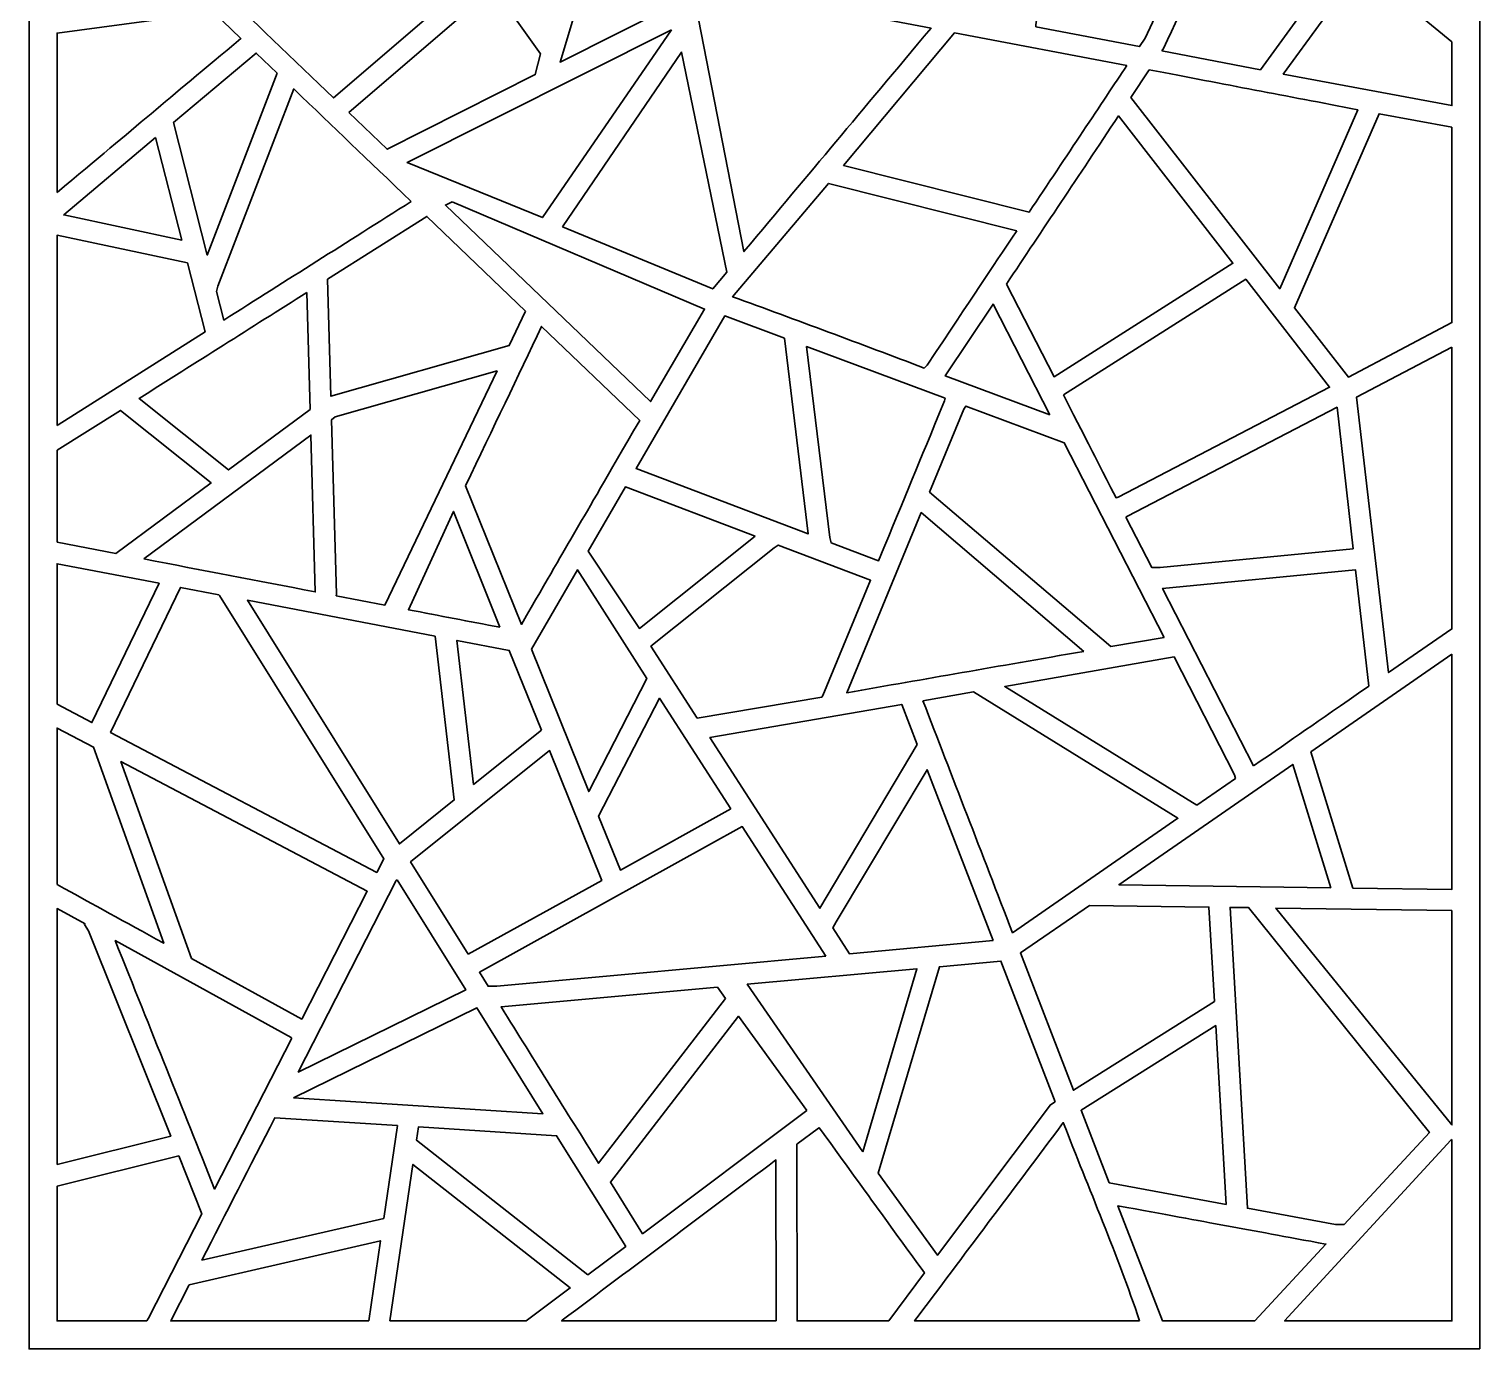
# Model space of a CAD drawing. Header units: centimetres. Extents: x -27 to -22.45, y -0.3 to 9.
# Drawn here: x -26.999 to -22.452, y -0.302 to 3.834 of the extents above; entities that cross this region are included whole.
import ezdxf

# ---------------------------------------------------------------- set-up
doc = ezdxf.new("R2010")
doc.units = ezdxf.units.CM
doc.header["$MEASUREMENT"] = 0
doc.layers.add('layer 1', color=7, linetype='Continuous')

msp = doc.modelspace()

# ---------------------------------------------------------------- linework, layer by layer
at = {"layer": 'layer 1', "color": 250, "lineweight": 30}
for points, knots in [([(-22.45196, -0.30228), (-22.45196, -0.30228), (-26.99914, -0.30228), (-26.99914, -0.30228), (-26.99914, -0.30228), (-26.99914, 2.75909), (-26.99914, 5.80632), (-26.99914, 9.00077), (-26.99914, 9.00077), (-25.44772, 9.00077), (-24.02852, 9.00077), (-22.45196, 9.00077), (-22.45196, 9.00077), (-22.45196, 5.9357), (-22.45196, 2.83904), (-22.45196, -0.30228)], [0, 0, 0, 0, 0.2, 0.2, 0.2, 0.2, 0.4, 0.4, 0.4, 0.4, 0.6, 0.6, 0.6, 0.6, 1, 1, 1, 1]), ([(-23.84339, 3.8408), (-23.84339, 3.8408), (-23.51897, 3.77887), (-23.51897, 3.77887), (-23.51897, 3.77887), (-23.51897, 3.77887), (-23.50144, 3.80517), (-23.50144, 3.80517), (-23.50144, 3.80517), (-23.50144, 3.80517), (-23.30153, 4.23225), (-23.30153, 4.23225), (-23.30153, 4.23225), (-23.47505, 4.34356), (-23.60561, 4.42732), (-23.74751, 4.51835), (-23.74751, 4.51835), (-23.74751, 4.51835), (-23.84339, 3.84717), (-23.84339, 3.84717), (-23.84339, 3.84717), (-23.84339, 3.84717), (-23.84339, 3.8408), (-23.84339, 3.8408)], [0, 0, 0, 0, 0.1428571, 0.1428571, 0.1428571, 0.1428571, 0.2857143, 0.2857143, 0.2857143, 0.2857143, 0.4285714, 0.4285714, 0.4285714, 0.4285714, 0.5714286, 0.5714286, 0.5714286, 0.5714286, 0.7142857, 0.7142857, 0.7142857, 0.7142857, 1, 1, 1, 1]), ([(-24.78789, 4.00567), (-24.89973, 4.16923), (-25.01269, 4.33431), (-25.10993, 4.47744), (-25.10993, 4.47744), (-25.10993, 4.47744), (-25.33489, 3.73015), (-25.33489, 3.73015), (-25.33489, 3.73015), (-25.33489, 3.73015), (-24.78789, 4.00567), (-24.78789, 4.00567)], [0, 0, 0, 0, 0.25, 0.25, 0.25, 0.25, 0.5, 0.5, 0.5, 0.5, 1, 1, 1, 1]), ([(-23.44871, 3.76545), (-23.44871, 3.76545), (-23.13988, 3.70649), (-23.13988, 3.70649), (-23.13988, 3.70649), (-23.13988, 3.70649), (-22.87512, 4.07053), (-22.87512, 4.07053), (-22.87512, 4.07053), (-22.87512, 4.07053), (-23.18339, 4.3292), (-23.18339, 4.3292), (-23.18339, 4.3292), (-23.25172, 4.18321), (-23.30461, 4.07021), (-23.44385, 3.77274), (-23.44385, 3.77274), (-23.44385, 3.77274), (-23.44871, 3.76545), (-23.44871, 3.76545)], [0, 0, 0, 0, 0.1666667, 0.1666667, 0.1666667, 0.1666667, 0.3333333, 0.3333333, 0.3333333, 0.3333333, 0.5, 0.5, 0.5, 0.5, 0.6666667, 0.6666667, 0.6666667, 0.6666667, 1, 1, 1, 1]), ([(-26.41849, 3.97588), (-26.30483, 3.867), (-26.16666, 3.73465), (-26.04476, 3.61788), (-26.04476, 3.61788), (-26.04476, 3.61788), (-25.59235, 4.00716), (-25.59235, 4.00716), (-25.59235, 4.00716), (-25.59235, 4.00716), (-25.5817, 4.01781), (-25.5817, 4.01781), (-25.5817, 4.01781), (-25.5817, 4.01781), (-25.65116, 4.11549), (-25.65116, 4.11549), (-25.65116, 4.11549), (-25.92152, 4.0663), (-26.20777, 4.01422), (-26.41849, 3.97588)], [0, 0, 0, 0, 0.1666667, 0.1666667, 0.1666667, 0.1666667, 0.3333333, 0.3333333, 0.3333333, 0.3333333, 0.5, 0.5, 0.5, 0.5, 0.6666667, 0.6666667, 0.6666667, 0.6666667, 1, 1, 1, 1]), ([(-22.53983, 3.79354), (-22.53983, 3.79354), (-22.82452, 4.02807), (-22.82452, 4.02807), (-22.82452, 4.02807), (-22.82452, 4.02807), (-23.06832, 3.69283), (-23.06832, 3.69283), (-23.06832, 3.69283), (-23.06832, 3.69283), (-22.53983, 3.59375), (-22.53983, 3.59375), (-22.53983, 3.59375), (-22.53983, 3.59375), (-22.53983, 3.79354), (-22.53983, 3.79354)], [0, 0, 0, 0, 0.2, 0.2, 0.2, 0.2, 0.4, 0.4, 0.4, 0.4, 0.6, 0.6, 0.6, 0.6, 1, 1, 1, 1]), ([(-25.99679, 3.57193), (-25.99679, 3.57193), (-25.8772, 3.45738), (-25.8772, 3.45738), (-25.8772, 3.45738), (-25.8772, 3.45738), (-25.41259, 3.69134), (-25.41259, 3.69134), (-25.41259, 3.69134), (-25.41259, 3.69134), (-25.39593, 3.75657), (-25.39593, 3.75657), (-25.39593, 3.75657), (-25.39593, 3.75657), (-25.54201, 3.962), (-25.54201, 3.962), (-25.54201, 3.962), (-25.54201, 3.962), (-25.54995, 3.9567), (-25.54995, 3.9567), (-25.54995, 3.9567), (-25.54995, 3.9567), (-25.99679, 3.57193), (-25.99679, 3.57193)], [0, 0, 0, 0, 0.1428571, 0.1428571, 0.1428571, 0.1428571, 0.2857143, 0.2857143, 0.2857143, 0.2857143, 0.4285714, 0.4285714, 0.4285714, 0.4285714, 0.5714286, 0.5714286, 0.5714286, 0.5714286, 0.7142857, 0.7142857, 0.7142857, 0.7142857, 1, 1, 1, 1]), ([(-24.9011, 3.86498), (-24.9011, 3.86498), (-24.75847, 3.1365), (-24.75847, 3.1365), (-24.75847, 3.1365), (-24.54287, 3.39402), (-24.40063, 3.56392), (-24.1724, 3.83652), (-24.1724, 3.83652), (-24.1724, 3.83652), (-24.75178, 3.94713), (-24.75178, 3.94713), (-24.75178, 3.94713), (-24.75178, 3.94713), (-24.7544, 3.94763), (-24.7544, 3.94763), (-24.7544, 3.94763), (-24.7544, 3.94763), (-24.9011, 3.86498), (-24.9011, 3.86498)], [0, 0, 0, 0, 0.1666667, 0.1666667, 0.1666667, 0.1666667, 0.3333333, 0.3333333, 0.3333333, 0.3333333, 0.5, 0.5, 0.5, 0.5, 0.6666667, 0.6666667, 0.6666667, 0.6666667, 1, 1, 1, 1]), ([(-26.91127, 3.32128), (-26.65122, 3.53938), (-26.57801, 3.60079), (-26.33498, 3.80462), (-26.33498, 3.80462), (-26.33498, 3.80462), (-26.42106, 3.88708), (-26.42106, 3.88708), (-26.42106, 3.88708), (-26.42106, 3.88708), (-26.91127, 3.8213), (-26.91127, 3.8213), (-26.91127, 3.8213), (-26.91127, 3.8213), (-26.91127, 3.32128), (-26.91127, 3.32128)], [0, 0, 0, 0, 0.2, 0.2, 0.2, 0.2, 0.4, 0.4, 0.4, 0.4, 0.6, 0.6, 0.6, 0.6, 1, 1, 1, 1]), ([(-24.9859, 3.83135), (-24.9859, 3.83135), (-25.81451, 3.41512), (-25.81451, 3.41512), (-25.81451, 3.41512), (-25.81451, 3.41512), (-25.38995, 3.24315), (-25.38995, 3.24315), (-25.38995, 3.24315), (-25.38995, 3.24315), (-24.9859, 3.83135), (-24.9859, 3.83135)], [0, 0, 0, 0, 0.25, 0.25, 0.25, 0.25, 0.5, 0.5, 0.5, 0.5, 1, 1, 1, 1]), ([(-23.55865, 3.71935), (-23.55865, 3.71935), (-24.0983, 3.82238), (-24.0983, 3.82238), (-24.0983, 3.82238), (-24.0983, 3.82238), (-24.4465, 3.40647), (-24.4465, 3.40647), (-24.4465, 3.40647), (-24.4465, 3.40647), (-23.86491, 3.25997), (-23.86491, 3.25997), (-23.86491, 3.25997), (-23.74746, 3.43614), (-23.63524, 3.60447), (-23.55865, 3.71935)], [0, 0, 0, 0, 0.2, 0.2, 0.2, 0.2, 0.4, 0.4, 0.4, 0.4, 0.6, 0.6, 0.6, 0.6, 1, 1, 1, 1]), ([(-26.22133, 3.69576), (-26.22133, 3.69576), (-26.2871, 3.75876), (-26.2871, 3.75876), (-26.2871, 3.75876), (-26.2871, 3.75876), (-26.54634, 3.54134), (-26.54634, 3.54134), (-26.54634, 3.54134), (-26.54634, 3.54134), (-26.44044, 3.12531), (-26.44044, 3.12531), (-26.44044, 3.12531), (-26.44044, 3.12531), (-26.22133, 3.69576), (-26.22133, 3.69576)], [0, 0, 0, 0, 0.2, 0.2, 0.2, 0.2, 0.4, 0.4, 0.4, 0.4, 0.6, 0.6, 0.6, 0.6, 1, 1, 1, 1]), ([(-25.32712, 3.21384), (-25.32712, 3.21384), (-24.85659, 3.0193), (-24.85659, 3.0193), (-24.85659, 3.0193), (-24.85659, 3.0193), (-24.8125, 3.07196), (-24.8125, 3.07196), (-24.8125, 3.07196), (-24.8125, 3.07196), (-24.95394, 3.76146), (-24.95394, 3.76146), (-24.95394, 3.76146), (-24.95394, 3.76146), (-25.32712, 3.21384), (-25.32712, 3.21384)], [0, 0, 0, 0, 0.2, 0.2, 0.2, 0.2, 0.4, 0.4, 0.4, 0.4, 0.6, 0.6, 0.6, 0.6, 1, 1, 1, 1]), ([(-23.54605, 3.61944), (-23.54605, 3.61944), (-23.07945, 3.01978), (-23.07945, 3.01978), (-23.07945, 3.01978), (-23.07945, 3.01978), (-22.83476, 3.58115), (-22.83476, 3.58115), (-22.83476, 3.58115), (-23.06879, 3.62583), (-23.24251, 3.659), (-23.48839, 3.70594), (-23.48839, 3.70594), (-23.48839, 3.70594), (-23.54605, 3.61944), (-23.54605, 3.61944)], [0, 0, 0, 0, 0.2, 0.2, 0.2, 0.2, 0.4, 0.4, 0.4, 0.4, 0.6, 0.6, 0.6, 0.6, 1, 1, 1, 1]), ([(-25.80132, 3.29343), (-25.94393, 3.43004), (-26.03974, 3.52182), (-26.16973, 3.64633), (-26.16973, 3.64633), (-26.16973, 3.64633), (-26.40732, 3.02862), (-26.40732, 3.02862), (-26.40732, 3.02862), (-26.40732, 3.02862), (-26.41165, 3.0113), (-26.41165, 3.0113), (-26.41165, 3.0113), (-26.41165, 3.0113), (-26.38891, 2.92181), (-26.38891, 2.92181), (-26.38891, 2.92181), (-26.18577, 3.05028), (-26.00982, 3.16157), (-25.80132, 3.29343)], [0, 0, 0, 0, 0.1666667, 0.1666667, 0.1666667, 0.1666667, 0.3333333, 0.3333333, 0.3333333, 0.3333333, 0.5, 0.5, 0.5, 0.5, 0.6666667, 0.6666667, 0.6666667, 0.6666667, 1, 1, 1, 1]), ([(-23.9359, 3.03468), (-23.9359, 3.03468), (-23.78688, 2.74425), (-23.78688, 2.74425), (-23.78688, 2.74425), (-23.78688, 2.74425), (-23.22624, 3.09999), (-23.22624, 3.09999), (-23.22624, 3.09999), (-23.22624, 3.09999), (-23.58458, 3.56165), (-23.58458, 3.56165), (-23.58458, 3.56165), (-23.71303, 3.36898), (-23.82089, 3.20718), (-23.9359, 3.03468)], [0, 0, 0, 0, 0.2, 0.2, 0.2, 0.2, 0.4, 0.4, 0.4, 0.4, 0.6, 0.6, 0.6, 0.6, 1, 1, 1, 1]), ([(-22.53983, 3.52675), (-22.53983, 3.52675), (-22.76839, 3.56848), (-22.76839, 3.56848), (-22.76839, 3.56848), (-22.76839, 3.56848), (-23.03337, 2.96056), (-23.03337, 2.96056), (-23.03337, 2.96056), (-23.03337, 2.96056), (-22.86372, 2.74253), (-22.86372, 2.74253), (-22.86372, 2.74253), (-22.86372, 2.74253), (-22.53983, 2.91376), (-22.53983, 2.91376), (-22.53983, 2.91376), (-22.53983, 2.91376), (-22.53983, 3.52675), (-22.53983, 3.52675)], [0, 0, 0, 0, 0.1666667, 0.1666667, 0.1666667, 0.1666667, 0.3333333, 0.3333333, 0.3333333, 0.3333333, 0.5, 0.5, 0.5, 0.5, 0.6666667, 0.6666667, 0.6666667, 0.6666667, 1, 1, 1, 1]), ([(-26.60239, 3.49433), (-26.60239, 3.49433), (-26.89027, 3.25151), (-26.89027, 3.25151), (-26.89027, 3.25151), (-26.89027, 3.25151), (-26.52058, 3.1724), (-26.52058, 3.1724), (-26.52058, 3.1724), (-26.52058, 3.1724), (-26.60239, 3.49433), (-26.60239, 3.49433)], [0, 0, 0, 0, 0.25, 0.25, 0.25, 0.25, 0.5, 0.5, 0.5, 0.5, 1, 1, 1, 1]), ([(-23.9037, 3.20178), (-23.9037, 3.20178), (-24.49349, 3.35035), (-24.49349, 3.35035), (-24.49349, 3.35035), (-24.49349, 3.35035), (-24.7942, 2.99488), (-24.7942, 2.99488), (-24.7942, 2.99488), (-24.59312, 2.9229), (-24.39353, 2.84634), (-24.19345, 2.77161), (-24.19345, 2.77161), (-24.19345, 2.77161), (-24.18453, 2.78053), (-24.18453, 2.78053), (-24.18453, 2.78053), (-24.03714, 3.00162), (-23.98814, 3.07512), (-23.9037, 3.20178)], [0, 0, 0, 0, 0.1666667, 0.1666667, 0.1666667, 0.1666667, 0.3333333, 0.3333333, 0.3333333, 0.3333333, 0.5, 0.5, 0.5, 0.5, 0.6666667, 0.6666667, 0.6666667, 0.6666667, 1, 1, 1, 1]), ([(-25.67296, 3.29278), (-25.67296, 3.29278), (-25.69425, 3.28213), (-25.69425, 3.28213), (-25.69425, 3.28213), (-25.69425, 3.28213), (-25.05126, 2.66622), (-25.05126, 2.66622), (-25.05126, 2.66622), (-25.05126, 2.66622), (-24.88213, 2.95607), (-24.88213, 2.95607), (-24.88213, 2.95607), (-24.88213, 2.95607), (-25.67296, 3.29278), (-25.67296, 3.29278)], [0, 0, 0, 0, 0.2, 0.2, 0.2, 0.2, 0.4, 0.4, 0.4, 0.4, 0.6, 0.6, 0.6, 0.6, 1, 1, 1, 1]), ([(-25.44272, 2.94993), (-25.44272, 2.94993), (-25.75229, 3.24647), (-25.75229, 3.24647), (-25.75229, 3.24647), (-25.75229, 3.24647), (-26.06334, 3.04974), (-26.06334, 3.04974), (-26.06334, 3.04974), (-26.06334, 3.04974), (-26.05319, 2.68299), (-26.05319, 2.68299), (-26.05319, 2.68299), (-26.05319, 2.68299), (-25.49424, 2.84198), (-25.49424, 2.84198), (-25.49424, 2.84198), (-25.49424, 2.84198), (-25.44272, 2.94993), (-25.44272, 2.94993)], [0, 0, 0, 0, 0.1666667, 0.1666667, 0.1666667, 0.1666667, 0.3333333, 0.3333333, 0.3333333, 0.3333333, 0.5, 0.5, 0.5, 0.5, 0.6666667, 0.6666667, 0.6666667, 0.6666667, 1, 1, 1, 1]), ([(-26.91127, 2.59194), (-26.91127, 2.59194), (-26.90748, 2.59384), (-26.90748, 2.59384), (-26.90748, 2.59384), (-26.90748, 2.59384), (-26.44749, 2.88476), (-26.44749, 2.88476), (-26.44749, 2.88476), (-26.44749, 2.88476), (-26.50249, 3.1012), (-26.50249, 3.1012), (-26.50249, 3.1012), (-26.50249, 3.1012), (-26.91127, 3.18752), (-26.91127, 3.18752), (-26.91127, 3.18752), (-26.91127, 3.18752), (-26.91127, 2.59194), (-26.91127, 2.59194)], [0, 0, 0, 0, 0.1666667, 0.1666667, 0.1666667, 0.1666667, 0.3333333, 0.3333333, 0.3333333, 0.3333333, 0.5, 0.5, 0.5, 0.5, 0.6666667, 0.6666667, 0.6666667, 0.6666667, 1, 1, 1, 1]), ([(-23.75764, 2.68755), (-23.65798, 2.49322), (-23.68546, 2.54632), (-23.59243, 2.36491), (-23.59243, 2.36491), (-23.59243, 2.36491), (-23.58534, 2.36669), (-23.58534, 2.36669), (-23.58534, 2.36669), (-23.58534, 2.36669), (-22.92314, 2.71158), (-22.92314, 2.71158), (-22.92314, 2.71158), (-22.92314, 2.71158), (-23.18609, 3.04974), (-23.18609, 3.04974), (-23.18609, 3.04974), (-23.18609, 3.04974), (-23.75764, 2.68755), (-23.75764, 2.68755)], [0, 0, 0, 0, 0.1666667, 0.1666667, 0.1666667, 0.1666667, 0.3333333, 0.3333333, 0.3333333, 0.3333333, 0.5, 0.5, 0.5, 0.5, 0.6666667, 0.6666667, 0.6666667, 0.6666667, 1, 1, 1, 1]), ([(-26.12813, 3.00876), (-26.30645, 2.89598), (-26.47325, 2.79049), (-26.65398, 2.67618), (-26.65398, 2.67618), (-26.65398, 2.67618), (-26.37391, 2.45213), (-26.37391, 2.45213), (-26.37391, 2.45213), (-26.37391, 2.45213), (-26.11799, 2.64214), (-26.11799, 2.64214), (-26.11799, 2.64214), (-26.11799, 2.64214), (-26.12813, 3.00876), (-26.12813, 3.00876)], [0, 0, 0, 0, 0.2, 0.2, 0.2, 0.2, 0.4, 0.4, 0.4, 0.4, 0.6, 0.6, 0.6, 0.6, 1, 1, 1, 1]), ([(-23.79962, 2.62452), (-23.79962, 2.62452), (-23.97776, 2.97189), (-23.97776, 2.97189), (-23.97776, 2.97189), (-23.97776, 2.97189), (-24.12766, 2.74704), (-24.12766, 2.74704), (-24.12766, 2.74704), (-24.12766, 2.74704), (-23.79962, 2.62452), (-23.79962, 2.62452)], [0, 0, 0, 0, 0.25, 0.25, 0.25, 0.25, 0.5, 0.5, 0.5, 0.5, 1, 1, 1, 1]), ([(-24.63184, 2.865), (-24.63184, 2.865), (-24.81893, 2.93474), (-24.81893, 2.93474), (-24.81893, 2.93474), (-24.81893, 2.93474), (-25.09642, 2.45701), (-25.09642, 2.45701), (-25.09642, 2.45701), (-25.09642, 2.45701), (-24.5575, 2.25171), (-24.5575, 2.25171), (-24.5575, 2.25171), (-24.5575, 2.25171), (-24.63184, 2.865), (-24.63184, 2.865)], [0, 0, 0, 0, 0.2, 0.2, 0.2, 0.2, 0.4, 0.4, 0.4, 0.4, 0.6, 0.6, 0.6, 0.6, 1, 1, 1, 1]), ([(-25.63083, 2.40279), (-25.63083, 2.40279), (-25.456, 1.96839), (-25.456, 1.96839), (-25.456, 1.96839), (-25.28132, 2.26957), (-25.2967, 2.24305), (-25.08529, 2.60755), (-25.08529, 2.60755), (-25.08529, 2.60755), (-25.39261, 2.90193), (-25.39261, 2.90193), (-25.39261, 2.90193), (-25.46822, 2.74351), (-25.54351, 2.58574), (-25.63083, 2.40279)], [0, 0, 0, 0, 0.2, 0.2, 0.2, 0.2, 0.4, 0.4, 0.4, 0.4, 0.6, 0.6, 0.6, 0.6, 1, 1, 1, 1]), ([(-24.1278, 2.67675), (-24.1278, 2.67675), (-24.5623, 2.83903), (-24.5623, 2.83903), (-24.5623, 2.83903), (-24.5623, 2.83903), (-24.48978, 2.24074), (-24.48978, 2.24074), (-24.48978, 2.24074), (-24.48978, 2.24074), (-24.48569, 2.22435), (-24.48569, 2.22435), (-24.48569, 2.22435), (-24.48569, 2.22435), (-24.33682, 2.16764), (-24.33682, 2.16764), (-24.33682, 2.16764), (-24.24375, 2.39295), (-24.21706, 2.45757), (-24.12975, 2.66896), (-24.12975, 2.66896), (-24.12975, 2.66896), (-24.1278, 2.67675), (-24.1278, 2.67675)], [0, 0, 0, 0, 0.1428571, 0.1428571, 0.1428571, 0.1428571, 0.2857143, 0.2857143, 0.2857143, 0.2857143, 0.4285714, 0.4285714, 0.4285714, 0.4285714, 0.5714286, 0.5714286, 0.5714286, 0.5714286, 0.7142857, 0.7142857, 0.7142857, 0.7142857, 1, 1, 1, 1]), ([(-22.53983, 2.83709), (-22.53983, 2.83709), (-22.83884, 2.68057), (-22.83884, 2.68057), (-22.83884, 2.68057), (-22.83884, 2.68057), (-22.73846, 1.81738), (-22.73846, 1.81738), (-22.73846, 1.81738), (-22.73846, 1.81738), (-22.53983, 1.95406), (-22.53983, 1.95406), (-22.53983, 1.95406), (-22.53983, 1.95406), (-22.53983, 2.83709), (-22.53983, 2.83709)], [0, 0, 0, 0, 0.2, 0.2, 0.2, 0.2, 0.4, 0.4, 0.4, 0.4, 0.6, 0.6, 0.6, 0.6, 1, 1, 1, 1]), ([(-26.03608, 2.05732), (-26.03608, 2.05732), (-25.88382, 2.02853), (-25.88382, 2.02853), (-25.88382, 2.02853), (-25.88382, 2.02853), (-25.53208, 2.7627), (-25.53208, 2.7627), (-25.53208, 2.7627), (-25.53208, 2.7627), (-26.03943, 2.61839), (-26.03943, 2.61839), (-26.03943, 2.61839), (-26.03943, 2.61839), (-26.05117, 2.60968), (-26.05117, 2.60968), (-26.05117, 2.60968), (-26.05117, 2.60968), (-26.03604, 2.06277), (-26.03604, 2.06277), (-26.03604, 2.06277), (-26.03604, 2.06277), (-26.03608, 2.05732), (-26.03608, 2.05732)], [0, 0, 0, 0, 0.1428571, 0.1428571, 0.1428571, 0.1428571, 0.2857143, 0.2857143, 0.2857143, 0.2857143, 0.4285714, 0.4285714, 0.4285714, 0.4285714, 0.5714286, 0.5714286, 0.5714286, 0.5714286, 0.7142857, 0.7142857, 0.7142857, 0.7142857, 1, 1, 1, 1]), ([(-26.91127, 2.22544), (-26.91127, 2.22544), (-26.72686, 2.19007), (-26.72686, 2.19007), (-26.72686, 2.19007), (-26.72686, 2.19007), (-26.42863, 2.4115), (-26.42863, 2.4115), (-26.42863, 2.4115), (-26.42863, 2.4115), (-26.7129, 2.63892), (-26.7129, 2.63892), (-26.7129, 2.63892), (-26.7129, 2.63892), (-26.91127, 2.51393), (-26.91127, 2.51393), (-26.91127, 2.51393), (-26.91127, 2.51393), (-26.91127, 2.22544), (-26.91127, 2.22544)], [0, 0, 0, 0, 0.1666667, 0.1666667, 0.1666667, 0.1666667, 0.3333333, 0.3333333, 0.3333333, 0.3333333, 0.5, 0.5, 0.5, 0.5, 0.6666667, 0.6666667, 0.6666667, 0.6666667, 1, 1, 1, 1]), ([(-23.44221, 1.92757), (-23.44221, 1.92757), (-23.755, 2.5375), (-23.755, 2.5375), (-23.755, 2.5375), (-23.755, 2.5375), (-24.06285, 2.65249), (-24.06285, 2.65249), (-24.06285, 2.65249), (-24.06285, 2.65249), (-24.06915, 2.64304), (-24.06915, 2.64304), (-24.06915, 2.64304), (-24.06915, 2.64304), (-24.17664, 2.38282), (-24.17664, 2.38282), (-24.17664, 2.38282), (-24.17664, 2.38282), (-23.6093, 1.89877), (-23.6093, 1.89877), (-23.6093, 1.89877), (-23.6093, 1.89877), (-23.44221, 1.92757), (-23.44221, 1.92757)], [0, 0, 0, 0, 0.1428571, 0.1428571, 0.1428571, 0.1428571, 0.2857143, 0.2857143, 0.2857143, 0.2857143, 0.4285714, 0.4285714, 0.4285714, 0.4285714, 0.5714286, 0.5714286, 0.5714286, 0.5714286, 0.7142857, 0.7142857, 0.7142857, 0.7142857, 1, 1, 1, 1]), ([(-23.56131, 2.30424), (-23.56131, 2.30424), (-23.48046, 2.14658), (-23.48046, 2.14658), (-23.48046, 2.14658), (-23.48046, 2.14658), (-23.45405, 2.14658), (-23.45405, 2.14658), (-23.45405, 2.14658), (-23.45405, 2.14658), (-22.84989, 2.20505), (-22.84989, 2.20505), (-22.84989, 2.20505), (-22.84989, 2.20505), (-22.89986, 2.64889), (-22.89986, 2.64889), (-22.89986, 2.64889), (-22.89986, 2.64889), (-23.55677, 2.30726), (-23.55677, 2.30726), (-23.55677, 2.30726), (-23.55677, 2.30726), (-23.56131, 2.30424), (-23.56131, 2.30424)], [0, 0, 0, 0, 0.1428571, 0.1428571, 0.1428571, 0.1428571, 0.2857143, 0.2857143, 0.2857143, 0.2857143, 0.4285714, 0.4285714, 0.4285714, 0.4285714, 0.5714286, 0.5714286, 0.5714286, 0.5714286, 0.7142857, 0.7142857, 0.7142857, 0.7142857, 1, 1, 1, 1]), ([(-26.639, 2.17322), (-26.45116, 2.1372), (-26.2878, 2.10587), (-26.10217, 2.07027), (-26.10217, 2.07027), (-26.10217, 2.07027), (-26.11576, 2.56171), (-26.11576, 2.56171), (-26.11576, 2.56171), (-26.11576, 2.56171), (-26.639, 2.17322), (-26.639, 2.17322)], [0, 0, 0, 0, 0.25, 0.25, 0.25, 0.25, 0.5, 0.5, 0.5, 0.5, 1, 1, 1, 1]), ([(-24.72388, 2.24457), (-24.72388, 2.24457), (-25.12992, 2.39925), (-25.12992, 2.39925), (-25.12992, 2.39925), (-25.12992, 2.39925), (-25.24652, 2.19822), (-25.24652, 2.19822), (-25.24652, 2.19822), (-25.24652, 2.19822), (-25.08628, 1.9555), (-25.08628, 1.9555), (-25.08628, 1.9555), (-25.08628, 1.9555), (-24.72388, 2.24457), (-24.72388, 2.24457)], [0, 0, 0, 0, 0.2, 0.2, 0.2, 0.2, 0.4, 0.4, 0.4, 0.4, 0.6, 0.6, 0.6, 0.6, 1, 1, 1, 1]), ([(-25.52336, 1.95926), (-25.52336, 1.95926), (-25.66937, 2.32204), (-25.66937, 2.32204), (-25.66937, 2.32204), (-25.66937, 2.32204), (-25.81, 2.01423), (-25.81, 2.01423), (-25.81, 2.01423), (-25.71193, 1.99543), (-25.62068, 1.97793), (-25.52336, 1.95926)], [0, 0, 0, 0, 0.25, 0.25, 0.25, 0.25, 0.5, 0.5, 0.5, 0.5, 1, 1, 1, 1]), ([(-23.69311, 1.88381), (-23.69311, 1.88381), (-24.20309, 2.31878), (-24.20309, 2.31878), (-24.20309, 2.31878), (-24.20309, 2.31878), (-24.4363, 1.75416), (-24.4363, 1.75416), (-24.4363, 1.75416), (-24.18262, 1.79842), (-23.97406, 1.8348), (-23.69311, 1.88381)], [0, 0, 0, 0, 0.25, 0.25, 0.25, 0.25, 0.5, 0.5, 0.5, 0.5, 1, 1, 1, 1]), ([(-24.90472, 1.67465), (-24.90472, 1.67465), (-24.51455, 1.74051), (-24.51455, 1.74051), (-24.51455, 1.74051), (-24.51455, 1.74051), (-24.51109, 1.7457), (-24.51109, 1.7457), (-24.51109, 1.7457), (-24.51109, 1.7457), (-24.36198, 2.10671), (-24.36198, 2.10671), (-24.36198, 2.10671), (-24.36198, 2.10671), (-24.65114, 2.21686), (-24.65114, 2.21686), (-24.65114, 2.21686), (-24.65114, 2.21686), (-24.66415, 2.20819), (-24.66415, 2.20819), (-24.66415, 2.20819), (-24.66415, 2.20819), (-25.05042, 1.89993), (-25.05042, 1.89993), (-25.05042, 1.89993), (-25.05042, 1.89993), (-24.90472, 1.67465), (-24.90472, 1.67465)], [0, 0, 0, 0, 0.125, 0.125, 0.125, 0.125, 0.25, 0.25, 0.25, 0.25, 0.375, 0.375, 0.375, 0.375, 0.5, 0.5, 0.5, 0.5, 0.625, 0.625, 0.625, 0.625, 0.75, 0.75, 0.75, 0.75, 1, 1, 1, 1]), ([(-26.91127, 1.71806), (-26.91127, 1.71806), (-26.8021, 1.66062), (-26.8021, 1.66062), (-26.8021, 1.66062), (-26.8021, 1.66062), (-26.59155, 2.09702), (-26.59155, 2.09702), (-26.59155, 2.09702), (-26.59155, 2.09702), (-26.91127, 2.15834), (-26.91127, 2.15834), (-26.91127, 2.15834), (-26.91127, 1.90911), (-26.91127, 1.79948), (-26.91127, 1.71806)], [0, 0, 0, 0, 0.2, 0.2, 0.2, 0.2, 0.4, 0.4, 0.4, 0.4, 0.6, 0.6, 0.6, 0.6, 1, 1, 1, 1]), ([(-25.42479, 1.89085), (-25.42479, 1.89085), (-25.24513, 1.44445), (-25.24513, 1.44445), (-25.24513, 1.44445), (-25.24513, 1.44445), (-25.06344, 1.79912), (-25.06344, 1.79912), (-25.06344, 1.79912), (-25.06344, 1.79912), (-25.28073, 2.13924), (-25.28073, 2.13924), (-25.28073, 2.13924), (-25.28073, 2.13924), (-25.42479, 1.89085), (-25.42479, 1.89085)], [0, 0, 0, 0, 0.2, 0.2, 0.2, 0.2, 0.4, 0.4, 0.4, 0.4, 0.6, 0.6, 0.6, 0.6, 1, 1, 1, 1]), ([(-23.16148, 1.52463), (-23.02796, 1.61703), (-22.98109, 1.64947), (-22.79987, 1.77489), (-22.79987, 1.77489), (-22.79987, 1.77489), (-22.84227, 2.13958), (-22.84227, 2.13958), (-22.84227, 2.13958), (-22.84227, 2.13958), (-23.44686, 2.08107), (-23.44686, 2.08107), (-23.44686, 2.08107), (-23.44686, 2.08107), (-23.16148, 1.52463), (-23.16148, 1.52463)], [0, 0, 0, 0, 0.2, 0.2, 0.2, 0.2, 0.4, 0.4, 0.4, 0.4, 0.6, 0.6, 0.6, 0.6, 1, 1, 1, 1]), ([(-26.40399, 2.06105), (-26.40399, 2.06105), (-26.52458, 2.08418), (-26.52458, 2.08418), (-26.52458, 2.08418), (-26.52458, 2.08418), (-26.74374, 1.62992), (-26.74374, 1.62992), (-26.74374, 1.62992), (-26.74374, 1.62992), (-25.90922, 1.19082), (-25.90922, 1.19082), (-25.90922, 1.19082), (-25.90922, 1.19082), (-25.88714, 1.23394), (-25.88714, 1.23394), (-25.88714, 1.23394), (-25.88714, 1.23394), (-26.40187, 2.05893), (-26.40187, 2.05893), (-26.40187, 2.05893), (-26.40187, 2.05893), (-26.40399, 2.06105), (-26.40399, 2.06105)], [0, 0, 0, 0, 0.1428571, 0.1428571, 0.1428571, 0.1428571, 0.2857143, 0.2857143, 0.2857143, 0.2857143, 0.4285714, 0.4285714, 0.4285714, 0.4285714, 0.5714286, 0.5714286, 0.5714286, 0.5714286, 0.7142857, 0.7142857, 0.7142857, 0.7142857, 1, 1, 1, 1]), ([(-25.72616, 1.93105), (-25.72616, 1.93105), (-26.31485, 2.04395), (-26.31485, 2.04395), (-26.31485, 2.04395), (-26.31485, 2.04395), (-25.83849, 1.28046), (-25.83849, 1.28046), (-25.83849, 1.28046), (-25.83849, 1.28046), (-25.66651, 1.41805), (-25.66651, 1.41805), (-25.66651, 1.41805), (-25.66651, 1.41805), (-25.72616, 1.93105), (-25.72616, 1.93105)], [0, 0, 0, 0, 0.2, 0.2, 0.2, 0.2, 0.4, 0.4, 0.4, 0.4, 0.6, 0.6, 0.6, 0.6, 1, 1, 1, 1]), ([(-25.39346, 1.63649), (-25.39346, 1.63649), (-25.4941, 1.88655), (-25.4941, 1.88655), (-25.4941, 1.88655), (-25.4941, 1.88655), (-25.6583, 1.91804), (-25.6583, 1.91804), (-25.6583, 1.91804), (-25.6583, 1.91804), (-25.60581, 1.46661), (-25.60581, 1.46661), (-25.60581, 1.46661), (-25.60581, 1.46661), (-25.39346, 1.63649), (-25.39346, 1.63649)], [0, 0, 0, 0, 0.2, 0.2, 0.2, 0.2, 0.4, 0.4, 0.4, 0.4, 0.6, 0.6, 0.6, 0.6, 1, 1, 1, 1]), ([(-23.33941, 1.40149), (-23.33941, 1.40149), (-23.21833, 1.48529), (-23.21833, 1.48529), (-23.21833, 1.48529), (-23.21833, 1.48529), (-23.22111, 1.49643), (-23.22111, 1.49643), (-23.22111, 1.49643), (-23.22111, 1.49643), (-23.41072, 1.86617), (-23.41072, 1.86617), (-23.41072, 1.86617), (-23.41072, 1.86617), (-23.94136, 1.7736), (-23.94136, 1.7736), (-23.94136, 1.7736), (-23.94136, 1.7736), (-23.33941, 1.40149), (-23.33941, 1.40149)], [0, 0, 0, 0, 0.1666667, 0.1666667, 0.1666667, 0.1666667, 0.3333333, 0.3333333, 0.3333333, 0.3333333, 0.5, 0.5, 0.5, 0.5, 0.6666667, 0.6666667, 0.6666667, 0.6666667, 1, 1, 1, 1]), ([(-22.53983, 1.87471), (-22.53983, 1.87471), (-22.98176, 1.56887), (-22.98176, 1.56887), (-22.98176, 1.56887), (-22.98176, 1.56887), (-22.85042, 1.14201), (-22.85042, 1.14201), (-22.85042, 1.14201), (-22.85042, 1.14201), (-22.53983, 1.13758), (-22.53983, 1.13758), (-22.53983, 1.13758), (-22.53983, 1.13758), (-22.53983, 1.87471), (-22.53983, 1.87471)], [0, 0, 0, 0, 0.2, 0.2, 0.2, 0.2, 0.4, 0.4, 0.4, 0.4, 0.6, 0.6, 0.6, 0.6, 1, 1, 1, 1]), ([(-24.7995, 1.39029), (-24.7995, 1.39029), (-25.02329, 1.73684), (-25.02329, 1.73684), (-25.02329, 1.73684), (-25.02329, 1.73684), (-25.21427, 1.36779), (-25.21427, 1.36779), (-25.21427, 1.36779), (-25.21427, 1.36779), (-25.14599, 1.19812), (-25.14599, 1.19812), (-25.14599, 1.19812), (-25.14599, 1.19812), (-24.7995, 1.39029), (-24.7995, 1.39029)], [0, 0, 0, 0, 0.2, 0.2, 0.2, 0.2, 0.4, 0.4, 0.4, 0.4, 0.6, 0.6, 0.6, 0.6, 1, 1, 1, 1]), ([(-24.19765, 1.7289), (-24.10581, 1.49111), (-24.01419, 1.25389), (-23.91685, 1.00187), (-23.91685, 1.00187), (-23.91685, 1.00187), (-23.39854, 1.36057), (-23.39854, 1.36057), (-23.39854, 1.36057), (-23.39854, 1.36057), (-24.03911, 1.75655), (-24.03911, 1.75655), (-24.03911, 1.75655), (-24.03911, 1.75655), (-24.19765, 1.7289), (-24.19765, 1.7289)], [0, 0, 0, 0, 0.2, 0.2, 0.2, 0.2, 0.4, 0.4, 0.4, 0.4, 0.6, 0.6, 0.6, 0.6, 1, 1, 1, 1]), ([(-24.21528, 1.59163), (-24.21528, 1.59163), (-24.26384, 1.71735), (-24.26384, 1.71735), (-24.26384, 1.71735), (-24.26384, 1.71735), (-24.86517, 1.61347), (-24.86517, 1.61347), (-24.86517, 1.61347), (-24.86517, 1.61347), (-24.52056, 1.07902), (-24.52056, 1.07902), (-24.52056, 1.07902), (-24.52056, 1.07902), (-24.21528, 1.59163), (-24.21528, 1.59163)], [0, 0, 0, 0, 0.2, 0.2, 0.2, 0.2, 0.4, 0.4, 0.4, 0.4, 0.6, 0.6, 0.6, 0.6, 1, 1, 1, 1]), ([(-26.91127, 1.15305), (-26.7902, 1.08646), (-26.70514, 1.03968), (-26.57674, 0.96906), (-26.57674, 0.96906), (-26.57674, 0.96906), (-26.79748, 1.58372), (-26.79748, 1.58372), (-26.79748, 1.58372), (-26.79748, 1.58372), (-26.91127, 1.6436), (-26.91127, 1.6436), (-26.91127, 1.6436), (-26.91127, 1.6436), (-26.91127, 1.15305), (-26.91127, 1.15305)], [0, 0, 0, 0, 0.2, 0.2, 0.2, 0.2, 0.4, 0.4, 0.4, 0.4, 0.6, 0.6, 0.6, 0.6, 1, 1, 1, 1]), ([(-25.62261, 0.93446), (-25.62261, 0.93446), (-25.20409, 1.16598), (-25.20409, 1.16598), (-25.20409, 1.16598), (-25.20409, 1.16598), (-25.36776, 1.57265), (-25.36776, 1.57265), (-25.36776, 1.57265), (-25.36776, 1.57265), (-25.80336, 1.22417), (-25.80336, 1.22417), (-25.80336, 1.22417), (-25.80336, 1.22417), (-25.62261, 0.93446), (-25.62261, 0.93446)], [0, 0, 0, 0, 0.2, 0.2, 0.2, 0.2, 0.4, 0.4, 0.4, 0.4, 0.6, 0.6, 0.6, 0.6, 1, 1, 1, 1]), ([(-26.48948, 0.92106), (-26.48948, 0.92106), (-26.14447, 0.73149), (-26.14447, 0.73149), (-26.14447, 0.73149), (-26.14447, 0.73149), (-25.93926, 1.13216), (-25.93926, 1.13216), (-25.93926, 1.13216), (-25.93926, 1.13216), (-26.71114, 1.5383), (-26.71114, 1.5383), (-26.71114, 1.5383), (-26.71114, 1.5383), (-26.48948, 0.92106), (-26.48948, 0.92106)], [0, 0, 0, 0, 0.2, 0.2, 0.2, 0.2, 0.4, 0.4, 0.4, 0.4, 0.6, 0.6, 0.6, 0.6, 1, 1, 1, 1]), ([(-23.97798, 0.97724), (-23.97798, 0.97724), (-24.18476, 1.51261), (-24.18476, 1.51261), (-24.18476, 1.51261), (-24.18476, 1.51261), (-24.46918, 1.03596), (-24.46918, 1.03596), (-24.46918, 1.03596), (-24.46918, 1.03596), (-24.48032, 1.01728), (-24.48032, 1.01728), (-24.48032, 1.01728), (-24.48032, 1.01728), (-24.42777, 0.93562), (-24.42777, 0.93562), (-24.42777, 0.93562), (-24.42777, 0.93562), (-23.97798, 0.97724), (-23.97798, 0.97724)], [0, 0, 0, 0, 0.1666667, 0.1666667, 0.1666667, 0.1666667, 0.3333333, 0.3333333, 0.3333333, 0.3333333, 0.5, 0.5, 0.5, 0.5, 0.6666667, 0.6666667, 0.6666667, 0.6666667, 1, 1, 1, 1]), ([(-22.91967, 1.143), (-22.91967, 1.143), (-23.0386, 1.52953), (-23.0386, 1.52953), (-23.0386, 1.52953), (-23.0386, 1.52953), (-23.58342, 1.15248), (-23.58342, 1.15248), (-23.58342, 1.15248), (-23.58342, 1.15248), (-22.91967, 1.143), (-22.91967, 1.143)], [0, 0, 0, 0, 0.25, 0.25, 0.25, 0.25, 0.5, 0.5, 0.5, 0.5, 1, 1, 1, 1]), ([(-24.50176, 0.92911), (-24.50176, 0.92911), (-24.76371, 1.33483), (-24.76371, 1.33483), (-24.76371, 1.33483), (-24.76371, 1.33483), (-25.18601, 1.1005), (-25.18601, 1.1005), (-25.18601, 1.1005), (-25.18601, 1.1005), (-25.18605, 1.10065), (-25.18605, 1.10065), (-25.18605, 1.10065), (-25.18605, 1.10065), (-25.58768, 0.87847), (-25.58768, 0.87847), (-25.58768, 0.87847), (-25.58768, 0.87847), (-25.56029, 0.83458), (-25.56029, 0.83458), (-25.56029, 0.83458), (-25.56029, 0.83458), (-25.53299, 0.83458), (-25.53299, 0.83458), (-25.53299, 0.83458), (-25.53299, 0.83458), (-24.50176, 0.92911), (-24.50176, 0.92911)], [0, 0, 0, 0, 0.125, 0.125, 0.125, 0.125, 0.25, 0.25, 0.25, 0.25, 0.375, 0.375, 0.375, 0.375, 0.5, 0.5, 0.5, 0.5, 0.625, 0.625, 0.625, 0.625, 0.75, 0.75, 0.75, 0.75, 1, 1, 1, 1]), ([(-25.84589, 1.16782), (-25.84589, 1.16782), (-25.84808, 1.16563), (-25.84808, 1.16563), (-25.84808, 1.16563), (-25.84808, 1.16563), (-26.15542, 0.56554), (-26.15542, 0.56554), (-26.15542, 0.56554), (-26.15542, 0.56554), (-25.63051, 0.82263), (-25.63051, 0.82263), (-25.63051, 0.82263), (-25.63051, 0.82263), (-25.84589, 1.16782), (-25.84589, 1.16782)], [0, 0, 0, 0, 0.2, 0.2, 0.2, 0.2, 0.4, 0.4, 0.4, 0.4, 0.6, 0.6, 0.6, 0.6, 1, 1, 1, 1]), ([(-26.91127, 0.27542), (-26.91127, 0.27542), (-26.55476, 0.36451), (-26.55476, 0.36451), (-26.55476, 0.36451), (-26.55476, 0.36451), (-26.81225, 1.00824), (-26.81225, 1.00824), (-26.81225, 1.00824), (-26.81225, 1.00824), (-26.82533, 1.02786), (-26.82533, 1.02786), (-26.82533, 1.02786), (-26.82533, 1.02786), (-26.82358, 1.02961), (-26.82358, 1.02961), (-26.82358, 1.02961), (-26.82358, 1.02961), (-26.91127, 1.07784), (-26.91127, 1.07784), (-26.91127, 1.07784), (-26.91127, 1.07784), (-26.91127, 0.27542), (-26.91127, 0.27542)], [0, 0, 0, 0, 0.1428571, 0.1428571, 0.1428571, 0.1428571, 0.2857143, 0.2857143, 0.2857143, 0.2857143, 0.4285714, 0.4285714, 0.4285714, 0.4285714, 0.5714286, 0.5714286, 0.5714286, 0.5714286, 0.7142857, 0.7142857, 0.7142857, 0.7142857, 1, 1, 1, 1]), ([(-23.2843, 0.78647), (-23.2843, 0.78647), (-23.30138, 1.08254), (-23.30138, 1.08254), (-23.30138, 1.08254), (-23.30138, 1.08254), (-23.67591, 1.08768), (-23.67591, 1.08768), (-23.67591, 1.08768), (-23.67591, 1.08768), (-23.89242, 0.93863), (-23.89242, 0.93863), (-23.89242, 0.93863), (-23.89242, 0.93863), (-23.72619, 0.50824), (-23.72619, 0.50824), (-23.72619, 0.50824), (-23.72619, 0.50824), (-23.2843, 0.78647), (-23.2843, 0.78647)], [0, 0, 0, 0, 0.1666667, 0.1666667, 0.1666667, 0.1666667, 0.3333333, 0.3333333, 0.3333333, 0.3333333, 0.5, 0.5, 0.5, 0.5, 0.6666667, 0.6666667, 0.6666667, 0.6666667, 1, 1, 1, 1]), ([(-22.87777, 0.08775), (-22.87777, 0.08775), (-22.61056, 0.37633), (-22.61056, 0.37633), (-22.61056, 0.37633), (-22.61056, 0.37633), (-23.17704, 1.08077), (-23.17704, 1.08077), (-23.17704, 1.08077), (-23.17704, 1.08077), (-23.23531, 1.0816), (-23.23531, 1.0816), (-23.23531, 1.0816), (-23.23531, 1.0816), (-23.1809, 0.13867), (-23.1809, 0.13867), (-23.1809, 0.13867), (-23.1809, 0.13867), (-22.90447, 0.08775), (-22.90447, 0.08775), (-22.90447, 0.08775), (-22.90447, 0.08775), (-22.87777, 0.08775), (-22.87777, 0.08775)], [0, 0, 0, 0, 0.1428571, 0.1428571, 0.1428571, 0.1428571, 0.2857143, 0.2857143, 0.2857143, 0.2857143, 0.4285714, 0.4285714, 0.4285714, 0.4285714, 0.5714286, 0.5714286, 0.5714286, 0.5714286, 0.7142857, 0.7142857, 0.7142857, 0.7142857, 1, 1, 1, 1]), ([(-22.53983, 1.07167), (-22.53983, 1.07167), (-23.09142, 1.07954), (-23.09142, 1.07954), (-23.09142, 1.07954), (-23.09142, 1.07954), (-22.53983, 0.39985), (-22.53983, 0.39985), (-22.53983, 0.39985), (-22.53983, 0.39985), (-22.53983, 1.07167), (-22.53983, 1.07167)], [0, 0, 0, 0, 0.25, 0.25, 0.25, 0.25, 0.5, 0.5, 0.5, 0.5, 1, 1, 1, 1]), ([(-26.17499, 0.67189), (-26.17499, 0.67189), (-26.17719, 0.67409), (-26.17719, 0.67409), (-26.17719, 0.67409), (-26.17719, 0.67409), (-26.72901, 0.9776), (-26.72901, 0.9776), (-26.72901, 0.9776), (-26.6129, 0.68731), (-26.5208, 0.45705), (-26.4174, 0.19857), (-26.4174, 0.19857), (-26.4174, 0.19857), (-26.17499, 0.67189), (-26.17499, 0.67189)], [0, 0, 0, 0, 0.2, 0.2, 0.2, 0.2, 0.4, 0.4, 0.4, 0.4, 0.6, 0.6, 0.6, 0.6, 1, 1, 1, 1]), ([(-23.78302, 0.47246), (-23.78302, 0.47246), (-23.9533, 0.91333), (-23.9533, 0.91333), (-23.9533, 0.91333), (-23.9533, 0.91333), (-24.14591, 0.89566), (-24.14591, 0.89566), (-24.14591, 0.89566), (-24.14591, 0.89566), (-24.33777, 0.24814), (-24.33777, 0.24814), (-24.33777, 0.24814), (-24.33777, 0.24814), (-24.15179, -0.0086), (-24.15179, -0.0086), (-24.15179, -0.0086), (-24.15179, -0.0086), (-23.79812, 0.46295), (-23.79812, 0.46295), (-23.79812, 0.46295), (-23.79812, 0.46295), (-23.78302, 0.47246), (-23.78302, 0.47246)], [0, 0, 0, 0, 0.1428571, 0.1428571, 0.1428571, 0.1428571, 0.2857143, 0.2857143, 0.2857143, 0.2857143, 0.4285714, 0.4285714, 0.4285714, 0.4285714, 0.5714286, 0.5714286, 0.5714286, 0.5714286, 0.7142857, 0.7142857, 0.7142857, 0.7142857, 1, 1, 1, 1]), ([(-24.38655, 0.31548), (-24.38655, 0.31548), (-24.21656, 0.88918), (-24.21656, 0.88918), (-24.21656, 0.88918), (-24.21656, 0.88918), (-24.7481, 0.84041), (-24.7481, 0.84041), (-24.7481, 0.84041), (-24.7481, 0.84041), (-24.38655, 0.31548), (-24.38655, 0.31548)], [0, 0, 0, 0, 0.25, 0.25, 0.25, 0.25, 0.5, 0.5, 0.5, 0.5, 1, 1, 1, 1]), ([(-24.81609, 0.79611), (-24.81609, 0.79611), (-24.84195, 0.8318), (-24.84195, 0.8318), (-24.84195, 0.8318), (-24.84195, 0.8318), (-25.51976, 0.76962), (-25.51976, 0.76962), (-25.51976, 0.76962), (-25.41335, 0.59908), (-25.31667, 0.44412), (-25.21412, 0.27975), (-25.21412, 0.27975), (-25.21412, 0.27975), (-24.81609, 0.79611), (-24.81609, 0.79611)], [0, 0, 0, 0, 0.2, 0.2, 0.2, 0.2, 0.4, 0.4, 0.4, 0.4, 0.6, 0.6, 0.6, 0.6, 1, 1, 1, 1]), ([(-26.17075, 0.48464), (-26.17075, 0.48464), (-25.38848, 0.43471), (-25.38848, 0.43471), (-25.38848, 0.43471), (-25.38848, 0.43471), (-25.59533, 0.76624), (-25.59533, 0.76624), (-25.59533, 0.76624), (-25.59533, 0.76624), (-26.17075, 0.48464), (-26.17075, 0.48464)], [0, 0, 0, 0, 0.25, 0.25, 0.25, 0.25, 0.5, 0.5, 0.5, 0.5, 1, 1, 1, 1]), ([(-24.56192, 0.44523), (-24.56192, 0.44523), (-24.77578, 0.74046), (-24.77578, 0.74046), (-24.77578, 0.74046), (-24.77578, 0.74046), (-25.1769, 0.22009), (-25.1769, 0.22009), (-25.1769, 0.22009), (-25.1769, 0.22009), (-25.07632, 0.05889), (-25.07632, 0.05889), (-25.07632, 0.05889), (-25.07632, 0.05889), (-24.56192, 0.44523), (-24.56192, 0.44523)], [0, 0, 0, 0, 0.2, 0.2, 0.2, 0.2, 0.4, 0.4, 0.4, 0.4, 0.6, 0.6, 0.6, 0.6, 1, 1, 1, 1]), ([(-23.61429, 0.21851), (-23.61429, 0.21851), (-23.24763, 0.15096), (-23.24763, 0.15096), (-23.24763, 0.15096), (-23.24763, 0.15096), (-23.27996, 0.71132), (-23.27996, 0.71132), (-23.27996, 0.71132), (-23.27996, 0.71132), (-23.702, 0.4456), (-23.702, 0.4456), (-23.702, 0.4456), (-23.702, 0.4456), (-23.61429, 0.21851), (-23.61429, 0.21851)], [0, 0, 0, 0, 0.2, 0.2, 0.2, 0.2, 0.4, 0.4, 0.4, 0.4, 0.6, 0.6, 0.6, 0.6, 1, 1, 1, 1]), ([(-25.84466, 0.39779), (-25.84466, 0.39779), (-26.22877, 0.42231), (-26.22877, 0.42231), (-26.22877, 0.42231), (-26.30852, 0.2666), (-26.38012, 0.1268), (-26.45726, -0.02382), (-26.45726, -0.02382), (-26.45726, -0.02382), (-25.88765, 0.10671), (-25.88765, 0.10671), (-25.88765, 0.10671), (-25.88765, 0.10671), (-25.84466, 0.39779), (-25.84466, 0.39779)], [0, 0, 0, 0, 0.2, 0.2, 0.2, 0.2, 0.4, 0.4, 0.4, 0.4, 0.6, 0.6, 0.6, 0.6, 1, 1, 1, 1]), ([(-25.24807, -0.06992), (-25.24807, -0.06992), (-25.12924, 0.01921), (-25.12924, 0.01921), (-25.12924, 0.01921), (-25.12924, 0.01921), (-25.34557, 0.36594), (-25.34557, 0.36594), (-25.34557, 0.36594), (-25.34557, 0.36594), (-25.77867, 0.39358), (-25.77867, 0.39358), (-25.77867, 0.39358), (-25.77867, 0.39358), (-25.78463, 0.35197), (-25.78463, 0.35197), (-25.78463, 0.35197), (-25.78463, 0.35197), (-25.24807, -0.06992), (-25.24807, -0.06992)], [0, 0, 0, 0, 0.1666667, 0.1666667, 0.1666667, 0.1666667, 0.3333333, 0.3333333, 0.3333333, 0.3333333, 0.5, 0.5, 0.5, 0.5, 0.6666667, 0.6666667, 0.6666667, 0.6666667, 1, 1, 1, 1]), ([(-24.30435, -0.21441), (-24.30435, -0.21441), (-24.19318, -0.06379), (-24.19318, -0.06379), (-24.19318, -0.06379), (-24.30427, 0.08957), (-24.41296, 0.2396), (-24.52273, 0.39113), (-24.52273, 0.39113), (-24.52273, 0.39113), (-24.52504, 0.38998), (-24.52504, 0.38998), (-24.52504, 0.38998), (-24.52504, 0.38998), (-24.59288, 0.33902), (-24.59288, 0.33902), (-24.59288, 0.33902), (-24.59288, 0.33902), (-24.59227, -0.21441), (-24.59227, -0.21441), (-24.59227, -0.21441), (-24.59227, -0.21441), (-24.30435, -0.21441), (-24.30435, -0.21441)], [0, 0, 0, 0, 0.1428571, 0.1428571, 0.1428571, 0.1428571, 0.2857143, 0.2857143, 0.2857143, 0.2857143, 0.4285714, 0.4285714, 0.4285714, 0.4285714, 0.5714286, 0.5714286, 0.5714286, 0.5714286, 0.7142857, 0.7142857, 0.7142857, 0.7142857, 1, 1, 1, 1]), ([(-23.51857, -0.21441), (-23.58845, -0.00697), (-23.6786, 0.20209), (-23.75773, 0.40697), (-23.75773, 0.40697), (-23.91862, 0.19245), (-24.06835, -0.00719), (-24.22377, -0.21441), (-24.22377, -0.21441), (-24.22377, -0.21441), (-23.51857, -0.21441), (-23.51857, -0.21441)], [0, 0, 0, 0, 0.25, 0.25, 0.25, 0.25, 0.5, 0.5, 0.5, 0.5, 1, 1, 1, 1]), ([(-22.53983, 0.35449), (-22.53983, 0.35449), (-22.54281, 0.3525), (-22.54281, 0.3525), (-22.54281, 0.3525), (-22.54281, 0.3525), (-23.06411, -0.21441), (-23.06411, -0.21441), (-23.06411, -0.21441), (-23.06411, -0.21441), (-22.53983, -0.21441), (-22.53983, -0.21441), (-22.53983, -0.21441), (-22.53983, -0.21441), (-22.53983, 0.35449), (-22.53983, 0.35449)], [0, 0, 0, 0, 0.2, 0.2, 0.2, 0.2, 0.4, 0.4, 0.4, 0.4, 0.6, 0.6, 0.6, 0.6, 1, 1, 1, 1]), ([(-26.63022, -0.21441), (-26.63022, -0.21441), (-26.62455, -0.2059), (-26.62455, -0.2059), (-26.62455, -0.2059), (-26.62455, -0.2059), (-26.45725, 0.12075), (-26.45725, 0.12075), (-26.45725, 0.12075), (-26.45725, 0.12075), (-26.53005, 0.30275), (-26.53005, 0.30275), (-26.53005, 0.30275), (-26.53005, 0.30275), (-26.91127, 0.20787), (-26.91127, 0.20787), (-26.91127, 0.20787), (-26.91127, 0.20787), (-26.91127, -0.21441), (-26.91127, -0.21441), (-26.91127, -0.21441), (-26.91127, -0.21441), (-26.63022, -0.21441), (-26.63022, -0.21441)], [0, 0, 0, 0, 0.1428571, 0.1428571, 0.1428571, 0.1428571, 0.2857143, 0.2857143, 0.2857143, 0.2857143, 0.4285714, 0.4285714, 0.4285714, 0.4285714, 0.5714286, 0.5714286, 0.5714286, 0.5714286, 0.7142857, 0.7142857, 0.7142857, 0.7142857, 1, 1, 1, 1]), ([(-25.86849, -0.21441), (-25.86849, -0.21441), (-25.44121, -0.21441), (-25.44121, -0.21441), (-25.44121, -0.21441), (-25.44121, -0.21441), (-25.303, -0.11111), (-25.303, -0.11111), (-25.303, -0.11111), (-25.303, -0.11111), (-25.796, 0.27624), (-25.796, 0.27624), (-25.796, 0.27624), (-25.796, 0.27624), (-25.86849, -0.21441), (-25.86849, -0.21441)], [0, 0, 0, 0, 0.2, 0.2, 0.2, 0.2, 0.4, 0.4, 0.4, 0.4, 0.6, 0.6, 0.6, 0.6, 1, 1, 1, 1]), ([(-24.65811, -0.21441), (-24.65811, -0.21441), (-24.65844, 0.28993), (-24.65844, 0.28993), (-24.65844, 0.28993), (-24.88524, 0.11983), (-25.1015, -0.04237), (-25.32817, -0.21237), (-25.32817, -0.21237), (-25.32817, -0.21237), (-25.33021, -0.21441), (-25.33021, -0.21441), (-25.33021, -0.21441), (-25.33021, -0.21441), (-24.65811, -0.21441), (-24.65811, -0.21441)], [0, 0, 0, 0, 0.2, 0.2, 0.2, 0.2, 0.4, 0.4, 0.4, 0.4, 0.6, 0.6, 0.6, 0.6, 1, 1, 1, 1]), ([(-23.15716, -0.21441), (-23.15716, -0.21441), (-22.93466, 0.0263), (-22.93466, 0.0263), (-22.93466, 0.0263), (-23.19874, 0.07495), (-23.28444, 0.09073), (-23.58642, 0.14636), (-23.58642, 0.14636), (-23.58642, 0.14636), (-23.4466, -0.21441), (-23.4466, -0.21441), (-23.4466, -0.21441), (-23.4466, -0.21441), (-23.15716, -0.21441), (-23.15716, -0.21441)], [0, 0, 0, 0, 0.2, 0.2, 0.2, 0.2, 0.4, 0.4, 0.4, 0.4, 0.6, 0.6, 0.6, 0.6, 1, 1, 1, 1]), ([(-25.93426, -0.21441), (-25.93426, -0.21441), (-25.89799, 0.03674), (-25.89799, 0.03674), (-25.89799, 0.03674), (-25.89799, 0.03674), (-26.49693, -0.10129), (-26.49693, -0.10129), (-26.49693, -0.10129), (-26.49693, -0.10129), (-26.55487, -0.21441), (-26.55487, -0.21441), (-26.55487, -0.21441), (-26.55487, -0.21441), (-25.93426, -0.21441), (-25.93426, -0.21441)], [0, 0, 0, 0, 0.2, 0.2, 0.2, 0.2, 0.4, 0.4, 0.4, 0.4, 0.6, 0.6, 0.6, 0.6, 1, 1, 1, 1])]:
    msp.add_open_spline(points, degree=3, knots=knots, dxfattribs=at)

doc.saveas('drawing.dxf')
